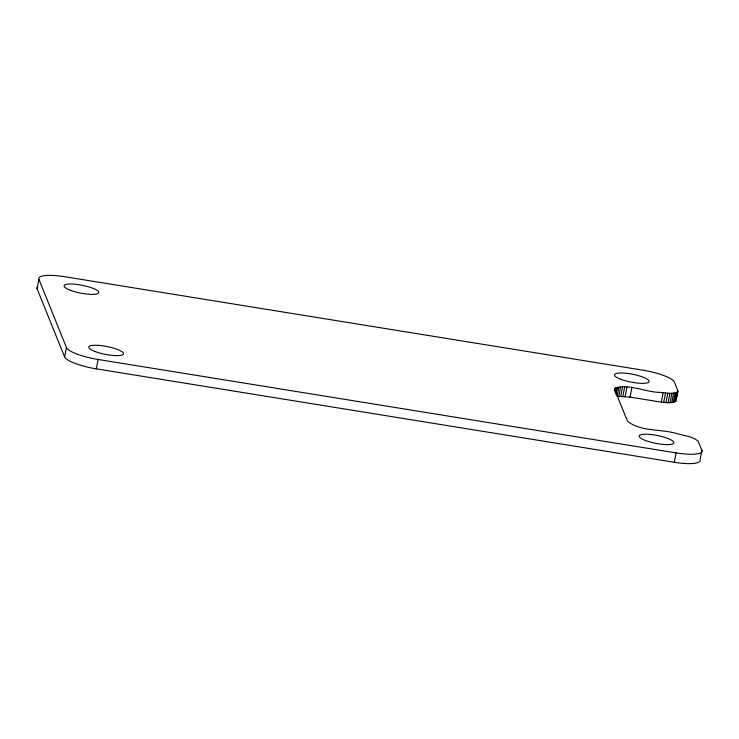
<?xml version="1.0" encoding="UTF-8"?>
<svg xmlns="http://www.w3.org/2000/svg" width="739" height="739" viewBox="0 0 739 739"><rect width="100%" height="100%" fill="white"/><g stroke="black" fill="none" stroke-linecap="round" stroke-linejoin="round"><path stroke-width="1.11" d="M700.073 459.63A29.431 6.669 11.1 0 1 674.264 462.281L96.31 368.853A29.431 6.669 11.1 0 1 64.607 356.9L37.089 288.746L38.927 279.37A29.431 6.669 11.1 0 1 64.736 276.719L642.69 370.147A29.431 6.669 11.1 0 1 674.393 382.1L677.839 390.617L677.691 391.772C672.61 394.672 666.153 392.834 660.629 392.391C645.877 392.594 629.416 383.199 614.82 388.354L614.672 389.508L627.448 421.156C641.046 432.158 661.664 428.703 677.34 433.765L689.413 436.657L694.919 438.883L698.05 441.072L701.911 450.254L700.276 458.586M64.607 356.9L66.445 347.524L38.927 279.37M96.31 368.853L98.148 359.477A29.431 6.669 11.1 0 1 66.445 347.524M614.405 390.441L614.82 388.354M614.765 391.005L615.384 387.883M615.236 392.695L616.261 387.495M616.003 394.478L617.434 387.19M618.894 386.977L617.056 396.353L630.034 397.12L661.276 402.127C666.015 402.367 671.585 403.799 675.852 401.148L677.931 391.227M618.774 396.233L620.612 386.857M620.714 396.215L622.552 386.848M622.848 396.298L624.695 386.922M625.148 396.483L626.986 387.107M630.034 397.12L631.873 387.744M661.276 402.127L663.114 392.751M663.687 402.404L665.525 393.028M665.978 402.579L667.816 393.203M668.111 402.663L669.95 393.287M670.051 402.644L671.899 393.268M671.769 402.533L673.608 393.157M673.229 402.321L675.067 392.945M674.411 402.016L676.25 392.64M675.289 401.619L677.127 392.243M675.852 401.148L677.691 391.772M674.264 462.281L676.102 452.905A29.431 6.669 11.1 0 0 701.911 450.254M98.148 359.477L676.102 452.905M37.089 288.746A29.431 6.669 11.1 0 1 37.301 287.009M70.473 290.325A17.653 4 11.1 0 0 98.546 293.023A17.653 4 11.1 0 0 75.249 284.247A17.653 4 11.1 0 0 70.473 290.325M95.192 351.561A17.653 4 11.1 0 0 123.265 354.267A17.653 4 11.1 0 0 99.968 345.482A17.653 4 11.1 0 0 95.192 351.561M620.825 379.292A17.653 4 11.1 0 0 648.897 381.998A17.653 4 11.1 0 0 625.6 373.213A17.653 4 11.1 0 0 620.825 379.292M645.553 440.536A17.653 4 11.1 0 0 673.626 443.234A17.653 4 11.1 0 0 650.329 434.458A17.653 4 11.1 0 0 645.553 440.536"/></g></svg>
